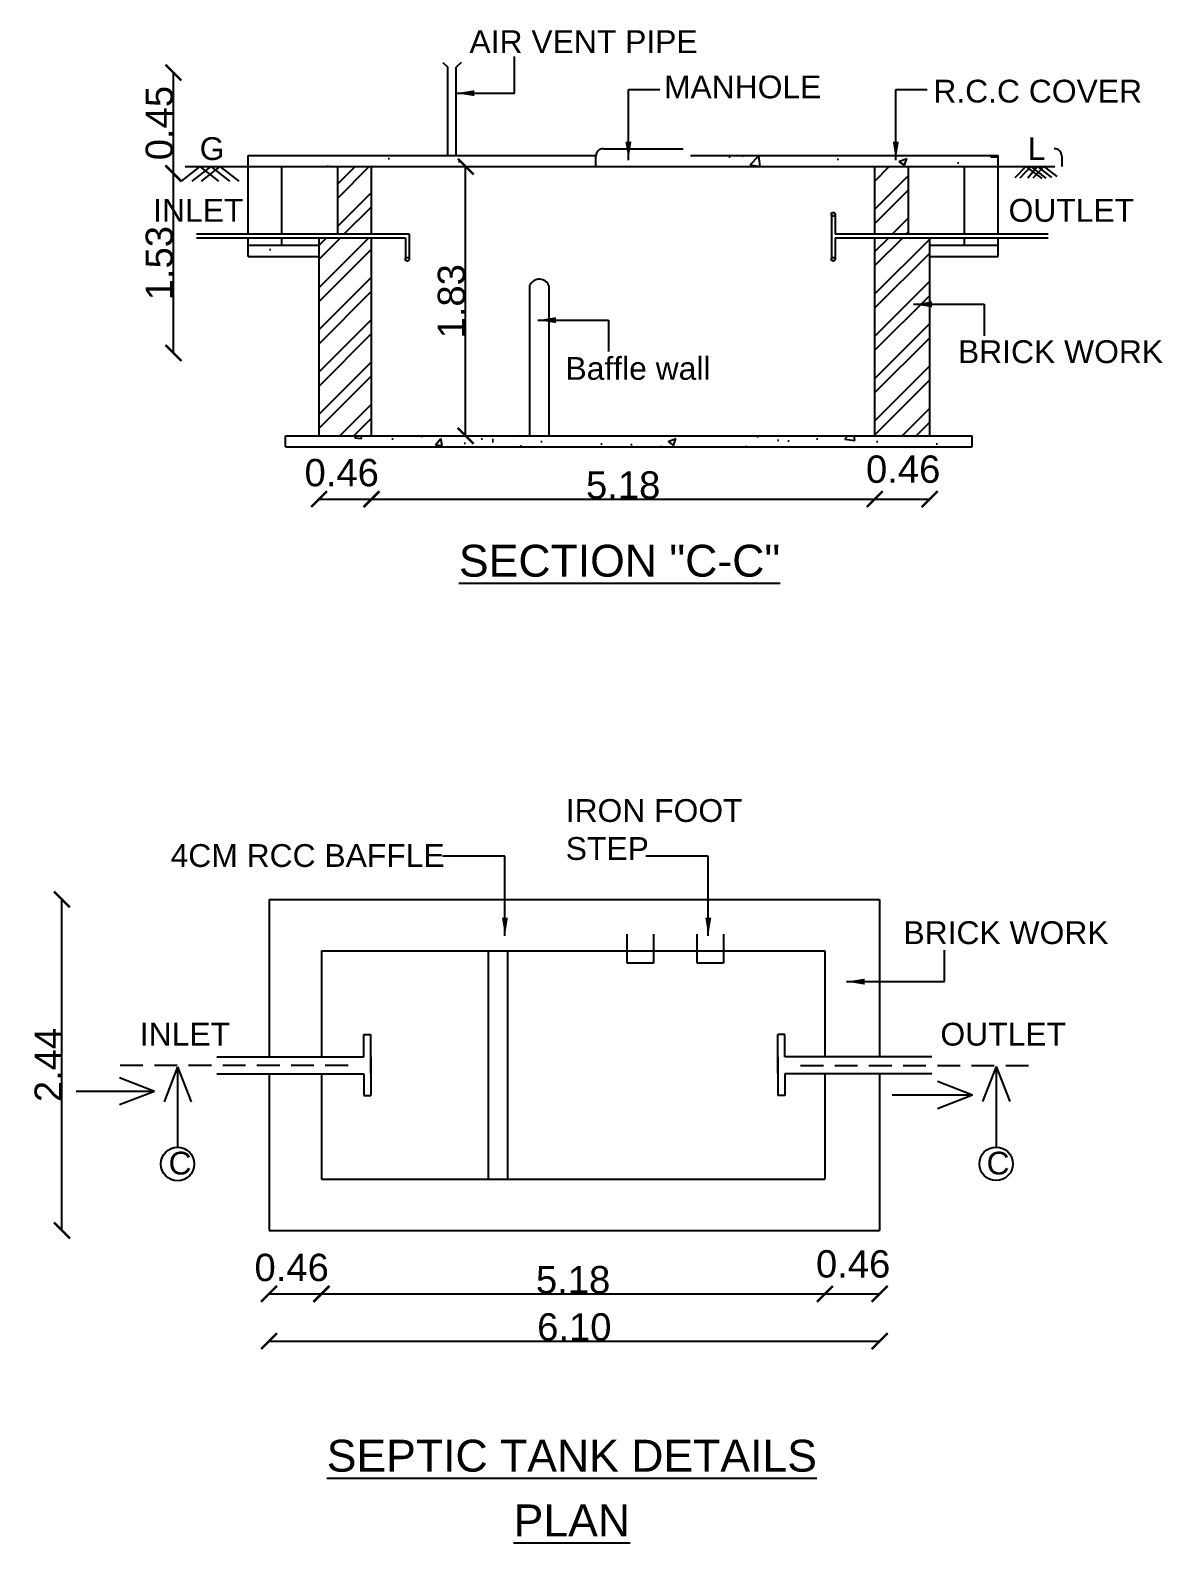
# Model space of a CAD drawing. Header units: metres. Extents: x 145568 to 146222, y 212280 to 212437.
# Drawn here: x 145970.39 to 145982.82, y 212365.25 to 212381.84 of the extents above; entities that cross this region are included whole.
import ezdxf

# ---------------------------------------------------------------- set-up
doc = ezdxf.new("R2010")
doc.units = ezdxf.units.M
doc.linetypes.add('HIDDEN', pattern=[0.375, 0.25, -0.125])
doc.styles.get("Standard").update_dxf_attribs({"font": 'arial.ttf'})
doc.dimstyles.new('Scale-100 Metre', dxfattribs={"dimtxt": 0.3, "dimasz": 0.175, "dimexe": 0.125, "dimexo": 0.0625, "dimgap": 0, "dimtad": 1, "dimzin": 3, "dimdsep": 46, "dimtxsty": 'Standard', "dimblk": 'ARCHTICK', "dimcen": -0.09, "dimse1": 1, "dimse2": 1, "dimclrd": 3, "dimclrt": 7, "dimadec": 0, "dimazin": 0, "dimtfac": 0.65, "dimtofl": 0, "dimtmove": 0, "dimatfit": 3, "dimfxl": 0, "dimtzin": 0, "dimlwd": -1, "dimarcsym": 0})
pattern_1 = [(50, (145945.0034, 212350.76635), (0.88243, -0.077203), [0.092271, -1.01498]), (355, (145945.0034, 212350.76635), (-0.170703, 0.925406), [0.073817, -0.811984]), (100.4514, (145945.07696, 212350.7599), (0.711728, 0.848203), [0.078418, -0.8626]), (46.1842, (145945.0034, 212351.0124), (1.313005, -0.203635), [0.138406, -1.52247]), (96.6356, (145945.1128, 212350.9954), (1.149896, 1.198437), [0.117627, -1.2939]), (351.1842, (145945.0034, 212351.0124), (1.149895, 1.198438), [0.110725, -1.217977]), (21, (145945.12645, 212350.9509), (0.734362, -0.495334), [0.092271, -1.01498]), (326, (145945.12645, 212350.9509), (0.299346, 0.892137), [0.073817, -0.811984]), (71.4514, (145945.18765, 212350.9096), (1.033709, 0.396803), [0.078418, -0.8626]), (37.5, (145945.00342, 212350.76635), (0.01496, 0.4095524), [0, -0.802142, 0, -0.824287, 0, -0.81506]), (7.5, (145945.0034, 212350.76635), (0.323649, 0.4852366), [0, -0.4699667, 0, -0.783688, 0, -0.3106455]), (327.5, (145944.72907, 212350.76635), (0.6567507, -0.0277488), [0, -0.30757, 0, -0.959618, 0, -1.273339]), (317.5, (145944.60604, 212350.76635), (0.717482, 0.123157), [0, -0.399841, 0, -0.637285, 0, -0.904255])]

# ---------------------------------------------------------------- blocks, each defined once
blk = doc.blocks.new('_ArchTick')
at = {"color": 0, "linetype": 'ByBlock', "const_width": 0.15}
blk.add_lwpolyline([(-0.5, -0.5), (0.5, 0.5)], dxfattribs=at)
blk = doc.blocks.new('*D73')
at = {"color": 3}
blk.add_line((145970.741, 212368.672), (145970.741, 212372.304), dxfattribs=at)
at = {"layer": 'Defpoints', "color": 0, "linetype": 'Continuous'}
for p in [(145970.741, 212372.304), (145974.37, 212372.304), (145974.37, 212368.672)]:
    blk.add_point(p, dxfattribs=at)
at = {"color": 3, "linetype": 'Continuous', "xscale": 0.175, "yscale": 0.175, "zscale": 0.175}
for p, rotation in [((145970.741, 212372.304), 90), ((145970.741, 212368.672), 270)]:
    blk.add_blockref('_ArchTick', p, dxfattribs=dict(at, rotation=rotation))
at = {"color": 7, "linetype": 'Continuous', "insert": (145970.591, 212370.488), "char_height": 0.3, "attachment_point": 5, "rotation": 90}
blk.add_mtext('2.44', dxfattribs=at)
blk = doc.blocks.new('*D74')
at = {"color": 3}
blk.add_line((145973.014, 212367.977), (145973.589, 212367.977), dxfattribs=at)
at = {"layer": 'Defpoints', "color": 0, "linetype": 'Continuous'}
for p in [(145973.014, 212369.531), (145973.589, 212369.531), (145973.589, 212367.977)]:
    blk.add_point(p, dxfattribs=at)
at = {"color": 3, "linetype": 'Continuous', "xscale": 0.175, "yscale": 0.175, "zscale": 0.175, "rotation": 180}
blk.add_blockref('_ArchTick', (145973.014, 212367.977), dxfattribs=at)
at = {"color": 3, "linetype": 'Continuous', "xscale": 0.175, "yscale": 0.175, "zscale": 0.175}
blk.add_blockref('_ArchTick', (145973.589, 212367.977), dxfattribs=at)
at = {"color": 7, "linetype": 'Continuous', "insert": (145973.262, 212368.265), "char_height": 0.3, "attachment_point": 5}
blk.add_mtext('0.46', dxfattribs=at)
blk = doc.blocks.new('*D75')
at = {"color": 3}
blk.add_line((145973.589, 212367.977), (145979.112, 212367.977), dxfattribs=at)
at = {"layer": 'Defpoints', "color": 0, "linetype": 'Continuous'}
for p in [(145973.589, 212369.531), (145979.112, 212369.531), (145979.112, 212367.977)]:
    blk.add_point(p, dxfattribs=at)
at = {"color": 3, "linetype": 'Continuous', "xscale": 0.175, "yscale": 0.175, "zscale": 0.175, "rotation": 180}
blk.add_blockref('_ArchTick', (145973.589, 212367.977), dxfattribs=at)
at = {"color": 3, "linetype": 'Continuous', "xscale": 0.175, "yscale": 0.175, "zscale": 0.175}
blk.add_blockref('_ArchTick', (145979.112, 212367.977), dxfattribs=at)
at = {"color": 7, "linetype": 'Continuous', "insert": (145976.35, 212368.13), "char_height": 0.3, "attachment_point": 5}
blk.add_mtext('5.18', dxfattribs=at)
blk = doc.blocks.new('*D76')
at = {"color": 3}
blk.add_line((145979.112, 212367.977), (145979.713, 212367.977), dxfattribs=at)
at = {"layer": 'Defpoints', "color": 0, "linetype": 'Continuous'}
for p in [(145979.112, 212369.497), (145979.713, 212369.497), (145979.713, 212367.977)]:
    blk.add_point(p, dxfattribs=at)
at = {"color": 3, "linetype": 'Continuous', "xscale": 0.175, "yscale": 0.175, "zscale": 0.175, "rotation": 180}
blk.add_blockref('_ArchTick', (145979.112, 212367.977), dxfattribs=at)
at = {"color": 3, "linetype": 'Continuous', "xscale": 0.175, "yscale": 0.175, "zscale": 0.175}
blk.add_blockref('_ArchTick', (145979.713, 212367.977), dxfattribs=at)
at = {"color": 7, "linetype": 'Continuous', "insert": (145979.422, 212368.304), "char_height": 0.3, "attachment_point": 5}
blk.add_mtext('0.46', dxfattribs=at)
blk = doc.blocks.new('*D77')
at = {"color": 3}
blk.add_line((145973.014, 212367.459), (145979.713, 212367.459), dxfattribs=at)
at = {"layer": 'Defpoints', "color": 0, "linetype": 'Continuous'}
for p in [(145973.014, 212368.996), (145979.713, 212368.996), (145979.713, 212367.459)]:
    blk.add_point(p, dxfattribs=at)
at = {"color": 3, "linetype": 'Continuous', "xscale": 0.175, "yscale": 0.175, "zscale": 0.175, "rotation": 180}
blk.add_blockref('_ArchTick', (145973.014, 212367.459), dxfattribs=at)
at = {"color": 3, "linetype": 'Continuous', "xscale": 0.175, "yscale": 0.175, "zscale": 0.175}
blk.add_blockref('_ArchTick', (145979.713, 212367.459), dxfattribs=at)
at = {"color": 7, "linetype": 'Continuous', "insert": (145976.363, 212367.612), "char_height": 0.3, "attachment_point": 5}
blk.add_mtext('6.10', dxfattribs=at)
blk = doc.blocks.new('*D78')
at = {"color": 3}
blk.add_line((145973.563, 212376.696), (145974.138, 212376.696), dxfattribs=at)
at = {"layer": 'Defpoints', "color": 0, "linetype": 'Continuous'}
for p in [(145973.563, 212378.25), (145974.138, 212378.25), (145974.138, 212376.696)]:
    blk.add_point(p, dxfattribs=at)
at = {"color": 3, "linetype": 'Continuous', "xscale": 0.175, "yscale": 0.175, "zscale": 0.175, "rotation": 180}
blk.add_blockref('_ArchTick', (145973.563, 212376.696), dxfattribs=at)
at = {"color": 3, "linetype": 'Continuous', "xscale": 0.175, "yscale": 0.175, "zscale": 0.175}
blk.add_blockref('_ArchTick', (145974.138, 212376.696), dxfattribs=at)
at = {"color": 7, "linetype": 'Continuous', "insert": (145973.811, 212376.985), "char_height": 0.3, "attachment_point": 5}
blk.add_mtext('0.46', dxfattribs=at)
blk = doc.blocks.new('*D79')
at = {"color": 3}
blk.add_line((145974.138, 212376.696), (145979.66, 212376.696), dxfattribs=at)
at = {"layer": 'Defpoints', "color": 0, "linetype": 'Continuous'}
for p in [(145974.138, 212378.25), (145979.66, 212378.25), (145979.66, 212376.696)]:
    blk.add_point(p, dxfattribs=at)
at = {"color": 3, "linetype": 'Continuous', "xscale": 0.175, "yscale": 0.175, "zscale": 0.175, "rotation": 180}
blk.add_blockref('_ArchTick', (145974.138, 212376.696), dxfattribs=at)
at = {"color": 3, "linetype": 'Continuous', "xscale": 0.175, "yscale": 0.175, "zscale": 0.175}
blk.add_blockref('_ArchTick', (145979.66, 212376.696), dxfattribs=at)
at = {"color": 7, "linetype": 'Continuous', "insert": (145976.899, 212376.849), "char_height": 0.3, "attachment_point": 5}
blk.add_mtext('5.18', dxfattribs=at)
blk = doc.blocks.new('*D80')
at = {"color": 3}
blk.add_line((145979.66, 212376.696), (145980.262, 212376.696), dxfattribs=at)
at = {"layer": 'Defpoints', "color": 0, "linetype": 'Continuous'}
for p in [(145979.66, 212378.217), (145980.262, 212378.217), (145980.262, 212376.696)]:
    blk.add_point(p, dxfattribs=at)
at = {"color": 3, "linetype": 'Continuous', "xscale": 0.175, "yscale": 0.175, "zscale": 0.175, "rotation": 180}
blk.add_blockref('_ArchTick', (145979.66, 212376.696), dxfattribs=at)
at = {"color": 3, "linetype": 'Continuous', "xscale": 0.175, "yscale": 0.175, "zscale": 0.175}
blk.add_blockref('_ArchTick', (145980.262, 212376.696), dxfattribs=at)
at = {"color": 7, "linetype": 'Continuous', "insert": (145979.971, 212377.023), "char_height": 0.3, "attachment_point": 5}
blk.add_mtext('0.46', dxfattribs=at)
blk = doc.blocks.new('*D81')
at = {"color": 3}
blk.add_line((145971.965, 212378.3), (145971.965, 212380.269), dxfattribs=at)
at = {"layer": 'Defpoints', "color": 0, "linetype": 'Continuous'}
for p in [(145971.965, 212380.269), (145972.39, 212380.269), (145973.786, 212378.3)]:
    blk.add_point(p, dxfattribs=at)
at = {"color": 3, "linetype": 'Continuous', "xscale": 0.175, "yscale": 0.175, "zscale": 0.175}
for p, rotation in [((145971.965, 212380.269), 90), ((145971.965, 212378.3), 270)]:
    blk.add_blockref('_ArchTick', p, dxfattribs=dict(at, rotation=rotation))
at = {"color": 7, "linetype": 'Continuous', "insert": (145971.812, 212379.285), "char_height": 0.3, "attachment_point": 5, "rotation": 90}
blk.add_mtext('1.53', dxfattribs=at)
blk = doc.blocks.new('*D82')
at = {"color": 3}
blk.add_line((145971.965, 212380.269), (145971.965, 212381.376), dxfattribs=at)
at = {"layer": 'Defpoints', "color": 0, "linetype": 'Continuous'}
for p in [(145971.965, 212381.376), (145972.818, 212381.376), (145972.818, 212380.269)]:
    blk.add_point(p, dxfattribs=at)
at = {"color": 3, "linetype": 'Continuous', "xscale": 0.175, "yscale": 0.175, "zscale": 0.175}
for p, rotation in [((145971.965, 212381.376), 90), ((145971.965, 212380.269), 270)]:
    blk.add_blockref('_ArchTick', p, dxfattribs=dict(at, rotation=rotation))
at = {"color": 7, "linetype": 'Continuous', "insert": (145971.812, 212380.822), "char_height": 0.3, "attachment_point": 5, "rotation": 90}
blk.add_mtext('0.45', dxfattribs=at)
blk = doc.blocks.new('*D83')
at = {"color": 3}
blk.add_line((145975.171, 212377.391), (145975.171, 212380.344), dxfattribs=at)
at = {"layer": 'Defpoints', "color": 0, "linetype": 'Continuous'}
for p in [(145975.171, 212380.344), (145975.171, 212380.344), (145975.171, 212377.391)]:
    blk.add_point(p, dxfattribs=at)
at = {"color": 3, "linetype": 'Continuous', "xscale": 0.175, "yscale": 0.175, "zscale": 0.175}
for p, rotation in [((145975.171, 212380.344), 90), ((145975.171, 212377.391), 270)]:
    blk.add_blockref('_ArchTick', p, dxfattribs=dict(at, rotation=rotation))
at = {"color": 7, "linetype": 'Continuous', "insert": (145975.017, 212378.867), "char_height": 0.3, "attachment_point": 5, "rotation": 90}
blk.add_mtext('1.83', dxfattribs=at)

msp = doc.modelspace()

# ---------------------------------------------------------------- hatches: boundary and pattern name
at = {"linetype": 'Continuous'}
h = msp.add_hatch(dxfattribs=at)
h.set_pattern_fill('AR-CONC', color=8, scale=0.123028, style=0)
h.set_pattern_definition([(50, (145945.60494, 212350.76635), (0.88243, -0.077203), [0.092271, -1.01498]), (355, (145945.6049, 212350.76635), (-0.170703, 0.925406), [0.073817, -0.811984]), (100.4514, (145945.6785, 212350.7599), (0.711728, 0.848203), [0.078418, -0.8626]), (46.1842, (145945.6049, 212351.0124), (1.313005, -0.203635), [0.138406, -1.52247]), (96.6356, (145945.7144, 212350.9954), (1.149896, 1.198437), [0.117627, -1.2939]), (351.1842, (145945.605, 212351.0124), (1.149895, 1.198438), [0.110725, -1.217977]), (21, (145945.728, 212350.9509), (0.734362, -0.495334), [0.092271, -1.01498]), (326, (145945.728, 212350.9509), (0.299346, 0.892137), [0.073817, -0.811984]), (71.4514, (145945.7892, 212350.9096), (1.033709, 0.396803), [0.078418, -0.8626]), (37.5, (145945.60494, 212350.76635), (0.01496, 0.4095524), [0, -0.802142, 0, -0.824287, 0, -0.81506]), (7.5, (145945.60494, 212350.76635), (0.323649, 0.4852366), [0, -0.4699667, 0, -0.783688, 0, -0.3106455]), (327.5, (145945.3306, 212350.76635), (0.6567507, -0.0277488), [0, -0.30757, 0, -0.959618, 0, -1.273339]), (317.5, (145945.20756, 212350.76635), (0.717482, 0.123157), [0, -0.399841, 0, -0.637285, 0, -0.904255])])
edge = h.paths.add_edge_path()
edge.add_line((145977.6376, 212380.4667), (145977.638, 212380.3438))
edge.add_line((145977.638, 212380.3438), (145981.0138, 212380.3438))
edge.add_line((145981.0138, 212380.3438), (145981.0138, 212380.4668))
edge.add_line((145981.0138, 212380.4668), (145978.2391, 212380.4668))
edge.add_arc((145977.8605, 213522.7431), 1142.2764, 269.9888191, 270.0189905, ccw=False)
h = msp.add_hatch(dxfattribs=at)
h.set_pattern_fill('AR-CONC', color=8, scale=0.123028, style=0)
h.set_pattern_definition(pattern_1)
h.paths.add_polyline_path([(145972.7846, 212380.4668), (145972.7846, 212380.3438), (145976.6005, 212380.3438), (145976.6005, 212380.4586, -0.0251069), (145976.6009, 212380.4668)])
h = msp.add_hatch()
h.set_pattern_fill('ANSI32', color=8, scale=0.874865, style=0)
h.set_pattern_definition([(45, (145533.6928, 212217.9943), (-0.2319837, 0.2319837), []), (45, (145533.84747, 212217.9943), (-0.2319837, 0.2319837), [])])
h.paths.add_polyline_path([(145974.1379, 212380.3438), (145973.7688, 212380.3438), (145973.7688, 212379.6056), (145974.1379, 212379.6056)])
h.paths.add_polyline_path([(145974.1379, 212379.5646), (145973.5626, 212379.5646), (145973.5626, 212377.3911), (145974.1379, 212377.3911)])
h = msp.add_hatch()
h.set_pattern_fill('ANSI32', color=8, scale=0.874865, style=0)
h.set_pattern_definition([(45, (145534.29433, 212217.9943), (-0.2319837, 0.2319837), []), (45, (145534.449, 212217.9943), (-0.2319837, 0.2319837), [])])
h.paths.add_polyline_path([(145980.0296, 212380.3438), (145979.6605, 212380.3438), (145979.6605, 212379.6056), (145980.0296, 212379.6056)])
h.paths.add_polyline_path([(145979.6605, 212377.3911), (145980.262, 212377.3911), (145980.262, 212379.5646), (145979.6605, 212379.5646)])
h = msp.add_hatch(dxfattribs=at)
h.set_pattern_fill('AR-CONC', color=256, scale=0.123028, style=0)
h.set_pattern_definition(pattern_1)
h.paths.add_polyline_path([(145973.5626, 212379.3595), (145973.5626, 212379.4826), (145972.7846, 212379.4826), (145972.7846, 212379.3595)])
h = msp.add_hatch(dxfattribs=at)
h.set_pattern_fill('AR-CONC', color=8, scale=0.123028, style=0)
h.set_pattern_definition(pattern_1)
h.paths.add_polyline_path([(145980.7267, 212377.2681), (145980.7267, 212377.3911), (145973.1936, 212377.3911), (145973.1936, 212377.2681)])

# ---------------------------------------------------------------- linework, layer by layer
at = {"color": 1}
for p, q in [((145974.9213, 212381.4847, -0.1885), (145974.9757, 212381.4335, -0.1885)), ((145975.1217, 212381.4847, -0.1885), (145975.0672, 212381.4335, -0.1885)), ((145974.9757, 212380.4719, -0.1885), (145974.9757, 212381.4335, -0.1885)), ((145975.0672, 212380.4719, -0.1885), (145975.0672, 212381.4335, -0.1885)), ((145972.7846, 212380.4668, -0.1885), (145976.6005, 212380.4668, -0.1885)), ((145972.7846, 212379.6056, -0.1885), (145972.7846, 212380.4668, -0.1885)), ((145976.6825, 212380.5406, -0.1885), (145977.556, 212380.5406, -0.1885)), ((145977.6376, 212380.4668, -0.1885), (145981.0138, 212380.4668, -0.1885)), ((145981.0138, 212379.6056, -0.1885), (145981.0138, 212380.4668, -0.1885)), ((145972.0947, 212380.3438, -0.1885), (145981.6342, 212380.3438, -0.1885)), ((145973.1536, 212379.6056, -0.1885), (145973.1536, 212380.3438, -0.1885)), ((145973.7688, 212379.6056, -0.1885), (145973.7688, 212380.3438, -0.1885)), ((145974.1379, 212379.6056, -0.1885), (145974.1379, 212380.3438, -0.1885)), ((145976.6005, 212380.3438, -0.1885), (145976.6005, 212380.4586, -0.1885)), ((145979.6605, 212379.6056, -0.1885), (145979.6605, 212380.3438, -0.1885)), ((145980.0296, 212379.6056, -0.1885), (145980.0296, 212380.3438, -0.1885)), ((145980.6447, 212379.6056, -0.1885), (145980.6447, 212380.3438, -0.1885)), ((145981.7116, 212380.4586, -0.1885), (145981.7116, 212380.3438, -0.1885)), ((145979.1835, 212379.8225, -0.1885), (145979.1835, 212379.328, -0.1885)), ((145979.2245, 212379.8225, -0.1885), (145979.2245, 212379.6056, -0.1885)), ((145972.2191, 212379.6056, -0.1885), (145974.5511, 212379.6056, -0.1885)), ((145972.2191, 212379.5646, -0.1885), (145974.5101, 212379.5646, -0.1885)), ((145972.7846, 212379.3595, -0.1885), (145972.7846, 212379.5646, -0.1885)), ((145972.7846, 212379.4826, -0.1885), (145973.5626, 212379.4826, -0.1885)), ((145973.1536, 212379.4826, -0.1885), (145973.1536, 212379.5646, -0.1885)), ((145973.5626, 212377.3911, -0.1885), (145973.5626, 212379.5646, -0.1885)), ((145974.1379, 212377.3911, -0.1885), (145974.1379, 212379.5646, -0.1885)), ((145974.5101, 212379.6059, -0.1885), (145974.5101, 212379.6056, -0.1885)), ((145974.5101, 212379.5646, -0.1885), (145974.5101, 212379.328, -0.1885)), ((145974.5511, 212379.6059, -0.1885), (145974.5511, 212379.328, -0.1885)), ((145979.2245, 212379.6056, -0.1885), (145981.5618, 212379.6056, -0.1885)), ((145979.2245, 212379.5646, -0.1885), (145979.2245, 212379.328, -0.1885)), ((145979.2245, 212379.5646, -0.1885), (145981.5618, 212379.5646, -0.1885)), ((145979.6605, 212377.3911, -0.1885), (145979.6605, 212379.5646, -0.1885)), ((145980.262, 212377.3911, -0.1885), (145980.262, 212379.5646, -0.1885)), ((145980.262, 212379.4826, -0.1885), (145981.0138, 212379.4826, -0.1885)), ((145980.6447, 212379.4826, -0.1885), (145980.6447, 212379.5646, -0.1885)), ((145981.0138, 212379.3595, -0.1885), (145981.0138, 212379.5646, -0.1885)), ((145972.7846, 212379.3595, -0.1885), (145973.5626, 212379.3595, -0.1885)), ((145973.1936, 212379.3595, -0.1885), (145973.5626, 212379.3595, -0.1885)), ((145980.262, 212379.3595, -0.1885), (145981.0138, 212379.3595, -0.1885)), ((145980.262, 212379.3595, -0.1885), (145980.7267, 212379.3595, -0.1885)), ((145973.1936, 212377.3911, -0.1885), (145980.7267, 212377.3911, -0.1885)), ((145973.1936, 212377.2681, -0.1885), (145973.1936, 212377.3911, -0.1885)), ((145980.7267, 212377.2681, -0.1885), (145980.7267, 212377.3911, -0.1885)), ((145973.1936, 212377.2681, -0.1885), (145980.7267, 212377.2681, -0.1885)), ((145973.0137, 212372.3043, -0.1885), (145979.713, 212372.3043, -0.1885)), ((145973.0137, 212372.3043, -0.1885), (145973.0137, 212370.5763, -0.1885)), ((145979.713, 212372.3043, -0.1885), (145979.713, 212370.5763, -0.1885)), ((145976.9413, 212371.6051, -0.1885), (145976.9413, 212371.9235, -0.1885)), ((145977.2302, 212371.9235, -0.1885), (145977.2302, 212371.6051, -0.1885)), ((145977.7102, 212371.6051, -0.1885), (145977.7102, 212371.9235, -0.1885)), ((145977.9991, 212371.9235, -0.1885), (145977.9991, 212371.6051, -0.1885)), ((145973.5889, 212371.7392, -0.1885), (145979.1115, 212371.7392, -0.1885)), ((145973.5889, 212371.7392, -0.1885), (145973.5889, 212370.5763, -0.1885)), ((145975.4196, 212371.7392, -0.1885), (145975.4196, 212369.237, -0.1885)), ((145975.6309, 212371.7392, -0.1885), (145975.6309, 212369.237, -0.1885)), ((145979.1115, 212371.7392, -0.1885), (145979.1115, 212370.5763, -0.1885)), ((145977.2302, 212371.6051, -0.1885), (145976.9413, 212371.6051, -0.1885)), ((145977.9991, 212371.6051, -0.1885), (145977.7102, 212371.6051, -0.1885)), ((145972.0101, 212370.4684, -0.1885), (145971.8618, 212370.0852, -0.1885)), ((145972.0101, 212370.4684, -0.1885), (145972.1584, 212370.0852, -0.1885)), ((145972.0101, 212370.4684, -0.1885), (145972.0101, 212369.5855, -0.1885)), ((145973.0137, 212370.3895, -0.1885), (145973.0137, 212368.6719, -0.1885)), ((145973.5889, 212370.3895, -0.1885), (145973.5889, 212369.237, -0.1885)), ((145979.1115, 212370.3895, -0.1885), (145979.1115, 212369.237, -0.1885)), ((145979.713, 212370.3895, -0.1885), (145979.713, 212368.6719, -0.1885)), ((145980.9914, 212370.4701, -0.1885), (145980.8431, 212370.0869, -0.1885)), ((145980.9914, 212370.4701, -0.1885), (145980.9914, 212369.5872, -0.1885)), ((145980.9914, 212370.4701, -0.1885), (145981.1397, 212370.0869, -0.1885)), ((145973.5889, 212369.237, -0.1885), (145979.1115, 212369.237, -0.1885)), ((145973.0137, 212368.6719, -0.1885), (145979.713, 212368.6719, -0.1885))]:
    msp.add_line(p, q, dxfattribs=at)
at = {"color": 5}
for p, q in [((145972.2543, 212380.3438, -0.1885), (145972.0486, 212380.1842, -0.1885)), ((145972.3734, 212380.3438, -0.1885), (145972.1677, 212380.1842, -0.1885)), ((145972.2543, 212380.3438, -0.1885), (145972.4601, 212380.1842, -0.1885)), ((145972.4748, 212380.3438, -0.1885), (145972.2691, 212380.1842, -0.1885)), ((145972.3734, 212380.3438, -0.1885), (145972.5792, 212380.1842, -0.1885)), ((145972.4748, 212380.3438, -0.1885), (145972.6806, 212380.1842, -0.1885)), ((145981.3186, 212380.3438, -0.1885), (145981.1968, 212380.2226, -0.1885)), ((145981.3731, 212380.3437, -0.1885), (145981.2522, 212380.2183, -0.1885)), ((145981.3186, 212380.3438, -0.1885), (145981.4915, 212380.2122, -0.1885)), ((145981.4449, 212380.3438, -0.1885), (145981.3374, 212380.2183, -0.1885)), ((145981.3731, 212380.3437, -0.1885), (145981.5356, 212380.2181, -0.1885)), ((145981.5136, 212380.3438, -0.1885), (145981.3928, 212380.2162, -0.1885)), ((145981.4449, 212380.3438, -0.1885), (145981.599, 212380.2266, -0.1885)), ((145981.5136, 212380.3438, -0.1885), (145981.6565, 212380.2351, -0.1885)), ((145975.8766, 212377.3913, -0.1885), (145975.8766, 212379.0418, -0.1885)), ((145976.0878, 212377.3913, -0.1885), (145976.0878, 212379.0331, -0.1885)), ((145974.0531, 212370.8233, -0.1885), (145974.1306, 212370.8233, -0.1885)), ((145974.0531, 212370.5763, -0.1885), (145974.0531, 212370.8233, -0.1885)), ((145974.1306, 212370.3995, -0.1885), (145974.1306, 212370.8233, -0.1885)), ((145978.6736, 212370.8233, -0.1885), (145978.5961, 212370.8233, -0.1885)), ((145978.5961, 212370.3995, -0.1885), (145978.5961, 212370.8233, -0.1885)), ((145978.6736, 212370.5763, -0.1885), (145978.6736, 212370.8233, -0.1885)), ((145972.4396, 212370.5763, -0.1885), (145974.0531, 212370.5763, -0.1885)), ((145974.0531, 212370.5767, -0.1885), (145974.0531, 212370.5763, -0.1885)), ((145974.1306, 212370.5767, -0.1885), (145974.1306, 212370.1529, -0.1885)), ((145978.5961, 212370.5767, -0.1885), (145978.5961, 212370.1529, -0.1885)), ((145978.6736, 212370.5767, -0.1885), (145978.6736, 212370.5763, -0.1885)), ((145980.2871, 212370.5763, -0.1885), (145978.6736, 212370.5763, -0.1885)), ((145972.4396, 212370.3895, -0.1885), (145974.0531, 212370.3895, -0.1885)), ((145974.0531, 212370.3895, -0.1885), (145974.0531, 212370.1529, -0.1885)), ((145980.2871, 212370.3895, -0.1885), (145978.6736, 212370.3895, -0.1885)), ((145978.6736, 212370.3895, -0.1885), (145978.6736, 212370.1529, -0.1885)), ((145974.0531, 212370.1529, -0.1885), (145974.1306, 212370.1529, -0.1885)), ((145978.6736, 212370.1529, -0.1885), (145978.5961, 212370.1529, -0.1885))]:
    msp.add_line(p, q, dxfattribs=at)
at = {"color": 6, "linetype": 'HIDDEN'}
for p, q in [((145973.8807, 212370.4829, -0.1885), (145971.2969, 212370.4829, -0.1885)), ((145978.846, 212370.4829, -0.1885), (145981.4298, 212370.4829, -0.1885))]:
    msp.add_line(p, q, dxfattribs=at)
at = {"color": 3}
for p, q in [((145971.7564, 212370.198, -0.1885), (145971.3732, 212370.3463, -0.1885)), ((145971.7564, 212370.198, -0.1885), (145970.8959, 212370.198, -0.1885)), ((145971.7564, 212370.198, -0.1885), (145971.3732, 212370.0497, -0.1885)), ((145980.7316, 212370.157, -0.1885), (145980.3484, 212370.3053, -0.1885)), ((145980.7316, 212370.157, -0.1885), (145979.8487, 212370.157, -0.1885)), ((145980.7316, 212370.157, -0.1885), (145980.3484, 212370.0087, -0.1885))]:
    msp.add_line(p, q, dxfattribs=at)
at = {"color": 1}
for centre in [(145979.204, 212379.8214, -0.1885), (145974.5305, 212379.3278, -0.1885), (145979.204, 212379.3278, -0.1885)]:
    msp.add_circle(centre, 0.0206, dxfattribs=at)
at = {"color": 3}
for centre in [(145972.0101, 212369.4019, -0.1885), (145980.9914, 212369.4036, -0.1885)]:
    msp.add_circle(centre, 0.1836, dxfattribs=at)
at = {"color": 1}
for centre, start, end in [((145976.6825, 212380.4586, -0.1885), 90, 180), ((145981.6296, 212380.4586, -0.1885), 0, 90)]:
    msp.add_arc(centre, 0.082, start, end, dxfattribs=at)
at = {"color": 5}
msp.add_arc((145975.9805, 212378.9952, -0.1885), 0.1139, 19.46109, 155.82538, dxfattribs=at)

# ---------------------------------------------------------------- texts
msp.add_text('Baffle wall', height=0.25).set_placement((145976.2661, 212378.0055, -0.1885))
at = {"linetype": 'ByBlock', "char_height": 0.25, "attachment_point": 1}
for s, insert, width in [('AIR VENT PIPE', (145975.2131, 212381.8403, -0.1885), 2.540732), ('BRICK WORK', (145980.5725, 212378.4389, -0.1885), 2.261676)]:
    msp.add_mtext(s, dxfattribs=dict(at, insert=insert, width=width))
at = {"color": 7, "linetype": 'ByBlock', "char_height": 0.25, "attachment_point": 1}
for s, insert, width in [('MANHOLE', (145977.3469, 212381.3431, -0.1885), 1.345849), ('R.C.C COVER', (145980.3022, 212381.2973, -0.1885), 2.419903), ('G', (145972.2526, 212380.6666, -0.1885), 0.287195), ('L', (145981.3381, 212380.6666, -0.1885), 0.287195), ('INLET', (145971.743, 212379.9897, -0.1885), 1.038189), ('OUTLET', (145981.1278, 212379.9897, -0.1885), 1.038189), ('IRON FOOT \\PSTEP', (145976.2689, 212373.4048, -0.1885), 3.072145), ('4CM RCC BAFFLE', (145971.9335, 212372.911, -0.1885), 3.072145), ('BRICK WORK', (145979.9738, 212372.0647, -0.1885), 3.072145), ('INLET', (145971.596, 212370.9509, -0.1885), 1.038189), ('OUTLET', (145980.3797, 212370.9509, -0.1885), 3.072145), ('C', (145971.9115, 212369.5365, -0.1885), 0.291574), ('C', (145980.8863, 212369.5365, -0.1885), 0.291574)]:
    msp.add_mtext(s, dxfattribs=dict(at, insert=insert, width=width))
at = {"color": 1, "linetype": 'ByBlock', "insert": (145975.0969, 212376.1954, -0.1885), "char_height": 0.35, "width": 3.753423, "attachment_point": 1}
msp.add_mtext('{\\LSECTION "C-C"}', dxfattribs=at)
at = {"color": 1, "char_height": 0.35, "attachment_point": 2}
for s, insert, width in [('{\\LSEPTIC TANK DETAILS}', (145976.336, 212366.3764, -0.1885), 5.357593), ('{\\LPLAN}', (145976.336, 212365.6664, -0.1885), 1.240676)]:
    msp.add_mtext(s, dxfattribs=dict(at, insert=insert, width=width))

# ---------------------------------------------------------------- dimensions: what is measured, and where the dimension line sits
at = {"color": 4, "linetype": 'Continuous'}
for base, p1, p2, text, picture, middle in [((145971.9649, 212381.376, -0.1413), (145972.8179, 212380.2688, -0.1413), (145972.8179, 212381.376, -0.1413), '0.45', '*D82', (145971.9649, 212380.8224, -0.1413)), ((145971.9649, 212380.2688, -0.1413), (145973.786, 212378.3003, -0.1413), (145972.3899, 212380.2688, -0.1413), '1.53', '*D81', (145971.9649, 212379.2846, -0.1413))]:
    dim = msp.add_linear_dim(base=base, p1=p1, p2=p2, angle=90, text=text, dimstyle='Scale-100 Metre', override={"dimpost": '\\X', "dimfxlon": 1, "dimarcsym": 1}, dxfattribs=at)
    dim.commit()
    dim.dimension.update_dxf_attribs({"geometry": picture, "text_midpoint": middle, "dimtype": 160})
for base, p1, p2, text, picture, middle in [((145975.1707, 212380.3438, -0.1413), (145975.1707, 212377.3911, -0.1413), (145975.1707, 212380.3438, -0.1413), '1.83', '*D83', (145975.0174, 212378.8674, -0.1413)), ((145970.7413, 212372.3043, -0.1413), (145974.3703, 212368.6719, -0.1413), (145974.3703, 212372.3043, -0.1413), '2.44', '*D73', (145970.5907, 212370.4881, -0.1413))]:
    dim = msp.add_linear_dim(base=base, p1=p1, p2=p2, angle=90, text=text, dimstyle='Scale-100 Metre', override={"dimpost": '\\X', "dimfxlon": 1, "dimarcsym": 1}, dxfattribs=at)
    dim.commit()
    dim.dimension.update_dxf_attribs({"geometry": picture, "text_midpoint": middle})
for base, p1, p2, picture, middle in [((145974.1379, 212376.6961, -0.1413), (145973.5626, 212378.2499, -0.1413), (145974.1379, 212378.2499, -0.1413), '*D78', (145973.8108, 212376.9846, -0.1413)), ((145980.262, 212376.6961, -0.1413), (145979.6605, 212378.2165, -0.1413), (145980.262, 212378.2165, -0.1413), '*D80', (145979.9714, 212377.0229, -0.1413)), ((145973.5889, 212367.977, -0.1413), (145973.0137, 212369.5307, -0.1413), (145973.5889, 212369.5307, -0.1413), '*D74', (145973.2619, 212368.2654, -0.1413)), ((145979.713, 212367.977, -0.1413), (145979.1115, 212369.4974, -0.1413), (145979.713, 212369.4974, -0.1413), '*D76', (145979.4225, 212368.3038, -0.1413))]:
    dim = msp.add_linear_dim(base=base, p1=p1, p2=p2, text='0.46', dimstyle='Scale-100 Metre', override={"dimpost": '\\X', "dimtmove": 2, "dimfxlon": 1, "dimarcsym": 1}, dxfattribs=at)
    dim.commit()
    dim.dimension.update_dxf_attribs({"geometry": picture, "text_midpoint": middle, "dimtype": 160})
for base, p1, p2, text, picture, middle in [((145979.6605, 212376.6961, -0.1413), (145974.1379, 212378.2499, -0.1413), (145979.6605, 212378.2499, -0.1413), '5.18', '*D79', (145976.8992, 212376.8493, -0.1413)), ((145979.1115, 212367.977, -0.1413), (145973.5889, 212369.5307, -0.1413), (145979.1115, 212369.5307, -0.1413), '5.18', '*D75', (145976.3502, 212368.1302, -0.1413)), ((145979.713, 212367.4587, -0.1413), (145973.0137, 212368.9959, -0.1413), (145979.713, 212368.9959, -0.1413), '6.10', '*D77', (145976.3633, 212367.6118, -0.1413))]:
    dim = msp.add_linear_dim(base=base, p1=p1, p2=p2, text=text, dimstyle='Scale-100 Metre', override={"dimpost": '\\X', "dimfxlon": 1, "dimarcsym": 1}, dxfattribs=at)
    dim.commit()
    dim.dimension.update_dxf_attribs({"geometry": picture, "text_midpoint": middle})

# ---------------------------------------------------------------- leaders
at = {"color": 1, "linetype": 'Continuous', "lineweight": -2}
for points in [[(145975.0672, 212381.1497, -0.1413), (145975.7065, 212381.1497, -0.1413), (145975.7065, 212381.5541, -0.1413)], [(145976.9566, 212380.4166, -0.1413), (145976.9566, 212381.1905, -0.1413), (145977.3017, 212381.1905, -0.1413)], [(145979.8903, 212380.4166, -0.1413), (145979.8904, 212381.1905, -0.1413), (145980.2355, 212381.1905, -0.1413)], [(145980.0859, 212378.8334, -0.1413), (145980.8597, 212378.8334, -0.1413), (145980.8597, 212378.4883, -0.1413)], [(145975.9631, 212378.6599, -0.1413), (145976.737, 212378.6599, -0.1413), (145976.737, 212378.3148, -0.1413)], [(145975.6018, 212371.9054, -0.1413), (145975.6017, 212372.7801, -0.1413), (145974.9171, 212372.7801, -0.1413)], [(145977.8331, 212371.9054, -0.1413), (145977.833, 212372.7801, -0.1413), (145977.1484, 212372.7801, -0.1413)], [(145979.3481, 212371.4023, -0.1413), (145980.4231, 212371.4024, -0.1413), (145980.4231, 212371.7474, -0.1413)]]:
    msp.add_leader(points, dimstyle='Scale-100 Metre', override={"dimasz": 0.2, "dimdec": 2, "dimtdec": 2, "dimfxlon": 1, "dimarcsym": 1}, dxfattribs=at)

doc.saveas('drawing.dxf')
